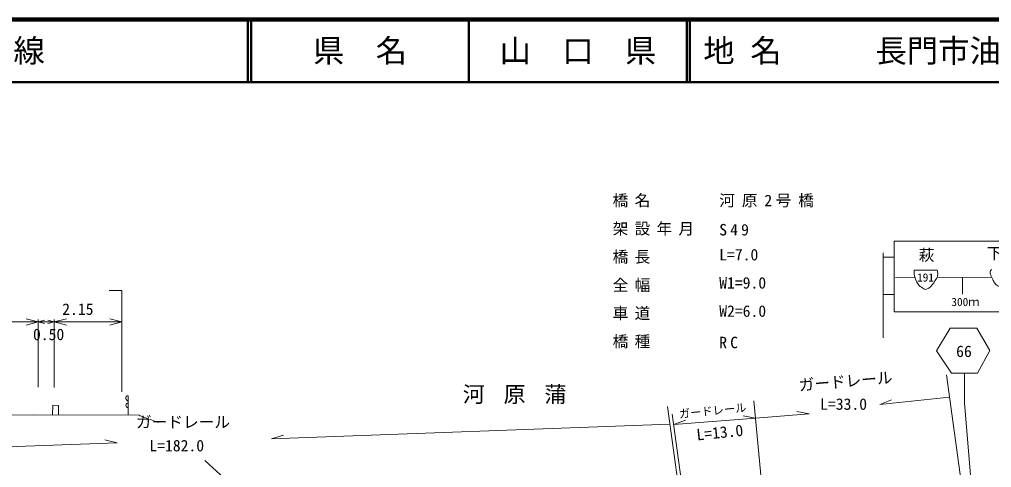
# Model space of a CAD drawing. Units: millimetres, scale not verified. Extents: x 40000 to 680000, y 20000 to 380000.
# Drawn here: x 261294 to 416357, y 308476 to 380000 of the extents above; entities that cross this region are included whole.
import ezdxf
from ezdxf.enums import TextEntityAlignment as Align

# ---------------------------------------------------------------- set-up
doc = ezdxf.new("R2010")
doc.units = ezdxf.units.MM
doc.header["$LTSCALE"] = 1000
for name, color, linetype, lineweight in [('M-BGD', 7, 'Continuous', 13), ('M-STR-HTXT', 7, 'Continuous', 13), ('M-TTL', 2, 'Continuous', 140), ('M-TTL-LINE', 7, 'Continuous', 50), ('M-TTL-TXT', 7, 'Continuous', 13)]:
    doc.layers.add(name, color=color, linetype=linetype, lineweight=lineweight)
doc.styles.add('ＭＳ ゴシック', font='')
doc.styles.get('ＭＳ ゴシック').set_extended_font_data('MS Gothic')

msp = doc.modelspace()

# ---------------------------------------------------------------- linework, layer by layer
at = {"layer": 'M-BGD'}
for p, q in [((399059, 342730), (399059, 329200)), ((399059, 342035), (400815, 342035)), ((404010, 339988), (407676, 339988)), ((401018, 338824), (404156, 338766)), ((407706, 338824), (416290, 338868)), ((411726, 338845), (411706, 336170)), ((275599, 336714), (277620, 336714)), ((277620, 336743), (277620, 320564)), ((399059, 336074), (400815, 336074)), ((264277, 331720), (262347, 332238)), ((264277, 332121), (264277, 321290)), ((264277, 331720), (265277, 331988)), ((266846, 331720), (265846, 331988)), ((266846, 331720), (268777, 332238)), ((266846, 332127), (266846, 321260)), ((277620, 331720), (275690, 332238)), ((248919, 331720), (264277, 331720)), ((264277, 331720), (262347, 331203)), ((264277, 331720), (266846, 331720)), ((264277, 331720), (265277, 331452)), ((266846, 331720), (265846, 331452)), ((266846, 331720), (277620, 331720)), ((266846, 331720), (268777, 331203)), ((277620, 331720), (275690, 331203)), ((409773, 330746), (414026, 330746)), ((409945, 323549), (414089, 323549)), ((278655, 316853), (278656, 319924)), ((280562, 316753), (283491, 315662)), ((317435, 285316), (290881, 309614))]:
    msp.add_line(p, q, dxfattribs=at)
msp.add_lwpolyline([(400815, 333351), (423136, 333351), (423136, 344616), (400815, 344616)], close=True, dxfattribs=at)
for points in [[(409945, 323549), (407570, 327113), (409773, 330746)], [(414026, 330746), (416063, 327139), (414089, 323549)], [(412016, 323549), (412048, 318759), (415171, 281168)], [(266592, 316902), (266623, 318431), (267547, 318400), (267506, 316899)], [(228792, 316439), (263504, 316915), (280387, 316846), (280562, 316753)]]:
    msp.add_lwpolyline(points, dxfattribs=at)
for points, knots in [([(404010, 339988), (403996, 339464), (404021, 339227), (404156, 338766), (404358, 338078), (404588, 337647), (405181, 337243), (405458, 337055), (405657, 336828), (405977, 336925), (406562, 337101), (406762, 337494), (407127, 337984), (407479, 338458), (407763, 338764), (407764, 339355), (407764, 339604), (407758, 339735), (407676, 339988)], [0, 0, 0, 0, 1, 1, 1, 2, 2, 2, 3, 3, 3, 4, 4, 4, 5, 5, 5, 6, 6, 6, 6]), ([(416424, 340089), (416323, 340039), (416270, 339994), (416203, 339904), (416075, 339733), (416133, 339569), (416169, 339357), (416231, 338984), (416398, 338812), (416563, 338471), (416675, 338242), (416702, 338089), (416862, 337891), (417021, 337695), (417155, 337622), (417373, 337495), (417631, 337345), (417777, 337250), (418066, 337176), (418232, 337134), (418338, 337086), (418502, 337135), (418678, 337188), (418735, 337308), (418848, 337453), (419161, 337856), (419317, 338110), (419492, 338589), (419622, 338945), (419644, 339162), (419700, 339538)], [0, 0, 0, 0, 1, 1, 1, 2, 2, 2, 3, 3, 3, 4, 4, 4, 5, 5, 5, 6, 6, 6, 7, 7, 7, 8, 8, 8, 9, 9, 9, 10, 10, 10, 10]), ([(278656, 319924), (278526, 319932), (278390, 319943), (278299, 319831), (278213, 319726), (278240, 319619), (278262, 319485), (278299, 319261), (278467, 319180), (278655, 319056)], [0, 0, 0, 0, 1, 1, 1, 2, 2, 2, 3, 3, 3, 3]), ([(278655, 318760), (278515, 318738), (278363, 318715), (278294, 318571), (278228, 318433), (278256, 318301), (278354, 318183), (278438, 318083), (278531, 318059), (278655, 318036)], [0, 0, 0, 0, 1, 1, 1, 2, 2, 2, 3, 3, 3, 3])]:
    msp.add_open_spline(points, degree=3, knots=knots, dxfattribs=at)
at = {"layer": 'M-STR-HTXT'}
for p, q in [((409183, 323253), (414873, 281252)), ((398542, 318564), (409661, 319727)), ((364665, 318215), (370438, 275981)), ((378432, 319145), (382349, 277196)), ((398542, 318564), (400409, 319280)), ((365430, 316981), (371041, 276041)), ((365650, 315370), (378693, 316354)), ((378693, 316354), (376729, 316725)), ((378693, 316354), (387259, 317041)), ((387259, 317041), (385294, 317403)), ((301492, 313050), (365050, 315394)), ((365650, 315370), (367538, 316031)), ((301492, 313050), (303404, 313639)), ((200050, 309559), (276883, 312433)), ((276883, 312433), (274935, 312877))]:
    msp.add_line(p, q, dxfattribs=at)
at = {"layer": 'M-TTL'}
msp.add_line((680000, 380000), (40000, 380000), dxfattribs=at)
at = {"layer": 'M-TTL-LINE'}
for p, q in [((297750, 380000), (297750, 370000)), ((298250, 380000), (298250, 370000)), ((333000, 380000), (333000, 370000)), ((367750, 380000), (367750, 370000)), ((368250, 380000), (368250, 370000)), ((40000, 370000), (680000, 370000))]:
    msp.add_line(p, q, dxfattribs=at)

# ---------------------------------------------------------------- texts
at = {"layer": 'M-BGD', "style": 'ＭＳ ゴシック'}
for s, height, p in [('萩', 1833, (404746, 340929)), ('下関', 1833, (415612, 341209)), ('191', 1320, (404477, 337766)), ('300ｍ', 1320, (409945, 333856)), ('2.15', 1833, (268115, 332292)), ('0.50', 1833, (263453, 328261)), ('66', 1833, (410709, 325570))]:
    msp.add_text(s, height=height, dxfattribs=at).set_placement(p, align=Align.BOTTOM_LEFT)
at = {"layer": 'M-BGD', "insert": (332016, 318620), "char_height": 2566, "attachment_point": 7, "style": 'ＭＳ ゴシック'}
msp.add_mtext('\\T1.86;河原蒲', dxfattribs=at)
at = {"layer": 'M-STR-HTXT', "style": 'ＭＳ ゴシック'}
for s, p in [('L=7.0', (372917, 340990)), ('W1=9.0', (372917, 336490)), ('W2=6.0', (372917, 331990)), ('L=33.0', (389014, 317145)), ('ガードレール', (279886, 314277)), ('L=182.0', (282021, 310512))]:
    msp.add_text(s, height=1833, dxfattribs=at).set_placement(p, align=Align.BOTTOM_LEFT)
for s, height, rotation, p in [('ガードレール', 1833, 4.861, (385721, 320164)), ('ガードレール', 1320, 5.69, (366590, 315955)), ('L=13.0', 1833, 5.852, (369437, 312249))]:
    msp.add_text(s, height=height, rotation=rotation, dxfattribs=at).set_placement(p, align=Align.BOTTOM_LEFT)
at = {"layer": 'M-STR-HTXT', "char_height": 1833, "attachment_point": 7, "style": 'ＭＳ ゴシック'}
for s, insert in [('\\T1.4;橋名', (355917, 349990)), ('\\T1.44;河原2号橋', (372917, 349990)), ('\\T1.4;架設年月', (355917, 345490)), ('\\T1.4;S49', (372917, 345490)), ('\\T1.4;橋長', (355917, 340990)), ('\\T1.4;全幅', (355917, 336490)), ('\\T1.4;車道', (355917, 331990)), ('\\T1.4;橋種', (355917, 327490)), ('\\T1.4;RC', (372917, 327490))]:
    msp.add_mtext(s, dxfattribs=dict(at, insert=insert))
at = {"layer": 'M-TTL-TXT', "style": 'ＭＳ ゴシック'}
for s, p in [('路 線 名      主要地方道長門油谷線', (180380, 375000)), ('地 名      長門市油谷河原', (370380, 375000))]:
    msp.add_text(s, height=3666, dxfattribs=at).set_placement(p, align=Align.MIDDLE_LEFT)
for s, p in [('県\u3000名', (315625, 375000)), ('山\u3000口\u3000県', (350375, 375000))]:
    msp.add_text(s, height=3666, dxfattribs=at).set_placement(p, align=Align.MIDDLE_CENTER)

doc.saveas('drawing.dxf')
